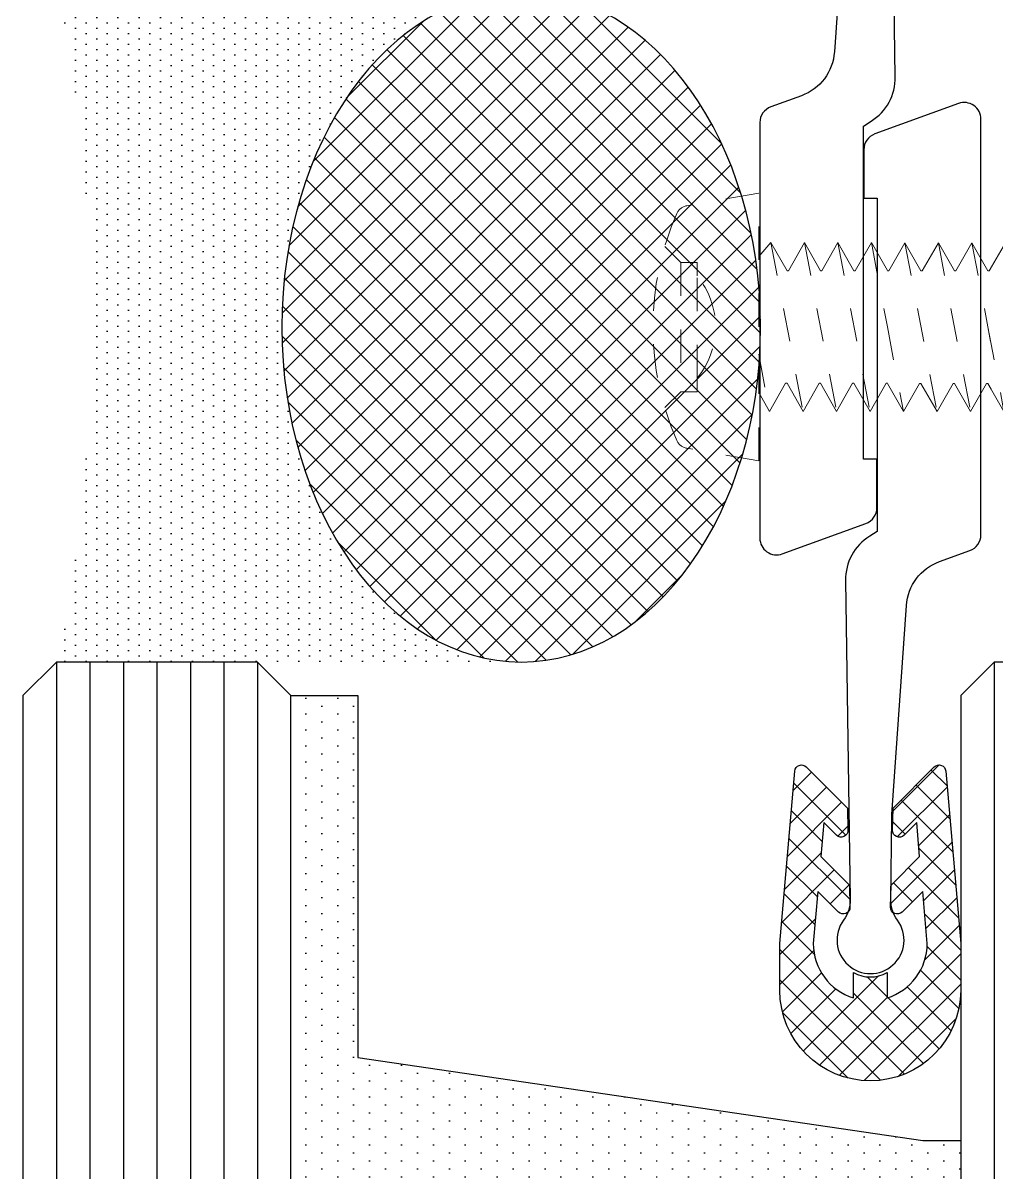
# Model space of a CAD drawing. Header units: inches. Extents: x -772 to 6765, y -813 to 4093.
# Drawn here: x -66.626 to -63.72, y 2069.35 to 2072.782 of the extents above; entities that cross this region are included whole.
import ezdxf

# ---------------------------------------------------------------- set-up
doc = ezdxf.new("R2010")
doc.units = ezdxf.units.IN
doc.header["$MEASUREMENT"] = 0
doc.linetypes.add('HIDDEN2', pattern=[0.1875, 0.125, -0.0625])
for name, color, linetype in [('aksoy_aksesuar', 40, 'Continuous'), ('aksoy_bant', 1, 'Continuous'), ('aksoy_block', 7, 'Continuous'), ('aksoy_detaytarama', 252, 'Continuous'), ('aksoy_fitil', 1, 'Continuous'), ('aksoy_silikon', 1, 'Continuous'), ('H_FAC_Cam', 153, 'Continuous')]:
    doc.layers.add(name, color=color, linetype=linetype)
doc.layers.add('aksoy_vida', color=8, linetype='Continuous', lineweight=0)

# ---------------------------------------------------------------- blocks, each defined once
blk = doc.blocks.new('0340175')
at = {"layer": 'aksoy_aksesuar'}
blk.add_lwpolyline([(4.658628444225997, 8.380285449624353, 0.01454234695920362), (4.745794385418776, 8.38377176450831), (10.98968463714982, 8.8156467999288, 0.2964189637032179), (12.2957194313517, 9.799041288569242), (12.62801320374547, 10.71201092484625, -0.3152987888789837), (13.09785951413824, 11.0410008531835), (25.49999996236738, 11.0410008531835, -0.5205670505517391), (25.96984627276015, 10.36999078151985), (25.06094587313191, 7.872807457009003, -0.3152987888789839), (24.59109956273915, 7.543817528671752), (23.14120333184383, 7.543817528671752), (23.14120333184383, 7.943828639134153), (13.1999999623672, 7.943828639134153), (13.05405627921618, 7.719204945035926, -0.2684808038618933), (11.73478393463165, 7), (2.211868420019528, 7.133329419611982, 0.1666355691980386), (1.593219421835784, 6.938727325669788, -1.979593738999512), (1.593661075418368, 8.548593246373457, 0.166356542833372), (2.2111175279083, 8.353625259790533), (4.658628663790296, 8.380285452016324)], format="xyb", close=True, dxfattribs=at)
blk = doc.blocks.new('RYN_0809850', base_point=(63.7, -37.626821))
at = {"layer": 'aksoy_detaytarama', "extrusion": (0, 0, -1)}
h = blk.add_hatch(dxfattribs=at)
h.set_pattern_fill('ANSI37', color=256, scale=0.2, angle=89.99999999999999)
h.set_pattern_definition([(135, (5448.026925652659, -3473.270843129746), (-0.4490128060534578, -0.4490128060534575), []), (225, (5448.026925652659, -3473.270843129746), (0.4490128060534575, -0.4490128060534578), [])])
edge = h.paths.add_edge_path()
edge.add_ellipse((-67.20720083135656, -33.37902416937787), major_axis=(-0.199999735221808, 0), ratio=1, start_angle=178.5402787016214, end_angle=314.99999985132024, ccw=False)
edge.add_line((-67.00726599999962, -33.38411899999983), (-67.02409199999965, -34.04444400000011))
edge.add_line((-67.02409199999965, -34.04444400000011), (-67.87447400000019, -34.89482600000019))
edge.add_line((-67.87447400000019, -34.89482600000019), (-67.78618000000006, -35.91045399999985))
edge.add_line((-67.78618000000006, -35.91045399999985), (-67.40763499999957, -35.53190899999981))
edge.add_ellipse((-67.26621333135652, -35.67333036906111), major_axis=(-0.2000002299722526, 0), ratio=1, start_angle=178.5403395368569, end_angle=315.0000606865575, ccw=False)
edge.add_line((-67.06627800000024, -35.67842500000006), (-67.0831049999997, -36.33874999999989))
edge.add_line((-67.0831049999997, -36.33874999999989), (-68.3125970000001, -37.56824199999983))
edge.add_ellipse((-68.45401855161757, -37.42682083334337), major_axis=(-0.2000000041009146, 0), ratio=1, start_angle=4.9686603744862055, end_angle=135.0000779820015, ccw=False)
edge.add_line((-68.65326699999969, -37.44414300000017), (-69.10005499999988, -32.30002800000011))
edge.add_line((-69.10005499999988, -32.30002800000011), (-69.10005499999988, -30.90002800000002))
edge.add_ellipse((-66.40002749999985, -30.90002800000002), major_axis=(-2.700027500000033, 0), ratio=1, start_angle=180, end_angle=360, ccw=False)
edge.add_line((-63.69999999999982, -30.90002800000002), (-63.69999999999982, -32.29854599999999))
edge.add_line((-63.69999999999982, -32.29854599999999), (-64.14733700000033, -37.44414300000017))
edge.add_ellipse((-64.34658494838229, -37.4268210663304), major_axis=(-0.1999994858005309, 0), ratio=1, start_angle=44.99997610709897, end_angle=175.0313937146134, ccw=False)
edge.add_line((-64.48800599999959, -37.56824199999983), (-65.71749900000032, -36.33874999999989))
edge.add_line((-65.71749900000032, -36.33874999999989), (-65.73432500000035, -35.67842500000006))
edge.add_ellipse((-65.53439016864333, -35.67333016937788), major_axis=(-0.1999997352219033, 0), ratio=1, start_angle=-134.99999985125692, end_angle=1.4597212984431849, ccw=False)
edge.add_line((-65.39296899999954, -35.53190899999981), (-65.01391899999999, -35.91095899999982))
edge.add_line((-65.01391899999999, -35.91095899999982), (-64.92558000000008, -34.89482600000019))
edge.add_line((-64.92558000000008, -34.89482600000019), (-65.77596300000005, -34.04444400000011))
edge.add_line((-65.77596300000005, -34.04444400000011), (-65.79278900000008, -33.38411899999983))
edge.add_ellipse((-65.5928541686436, -33.37902416937769), major_axis=(-0.1999997352213624, 0), ratio=1, start_angle=-134.9999998512655, end_angle=1.4597212984348857, ccw=False)
edge.add_line((-65.45143300000018, -33.23760300000004), (-64.83509099999992, -33.85394499999984))
edge.add_line((-64.83509099999992, -33.85394499999984), (-64.69999999999982, -32.30002800000011))
edge.add_ellipse((-66.40002664500905, -32.30002626663323), major_axis=(-1.700026645010115, 0), ratio=1, start_angle=179.9999415805588, end_angle=252.9053506225568)
edge.add_line((-65.90030200000001, -30.67510600000014), (-65.90030200000001, -31.43381200000022))
edge.add_ellipse((-66.4000274602546, -32.30002647922605), major_axis=(-1.000026529471666, 0), ratio=1, start_angle=240.019038660178, end_angle=300.0172868628155)
edge.add_line((-66.90030200000001, -31.43412900000021), (-66.90030200000001, -30.67510600000014))
edge.add_ellipse((-66.40057735499097, -32.30002626663323), major_axis=(-1.700026645010119, 0), ratio=1, start_angle=-72.90535062255681, end_angle=5.841944114494875e-05)
edge.add_line((-68.1006040000002, -32.30002800000011), (-67.96496399999978, -33.85394499999984))
edge.add_line((-67.96496399999978, -33.85394499999984), (-67.34862200000043, -33.23760300000004))
at = {"layer": 'aksoy_fitil'}
blk.add_lwpolyline([(67.34862200000043, -33.23760300000004, 0.677431), (67.00726599999962, -33.38411899999983), (67.02409199999965, -34.04444400000011), (67.87447400000019, -34.89482600000019), (67.78618000000006, -35.91045399999985), (67.40763499999957, -35.53190899999981, 0.677431), (67.06627800000024, -35.67842500000006), (67.0831049999997, -36.33874999999989), (68.3125970000001, -37.56824199999983, 0.637263), (68.65326699999969, -37.44414300000017), (69.10005499999988, -32.30002800000011), (69.10005499999988, -30.90002800000002, 1), (63.69999999999982, -30.90002800000002), (63.69999999999982, -32.29854599999999), (64.14733700000033, -37.44414300000017, 0.637263), (64.48800599999959, -37.56824199999983), (65.71749900000032, -36.33874999999989), (65.73432500000035, -35.67842500000006, 0.677431), (65.39296899999954, -35.53190899999981), (65.01391899999999, -35.91095899999982), (64.92558000000008, -34.89482600000019), (65.77596300000005, -34.04444400000011), (65.79278900000008, -33.38411899999983, 0.677431), (65.45143300000018, -33.23760300000004), (64.83509099999992, -33.85394499999984), (64.69999999999982, -32.30002800000011, -0.329293), (65.90030200000001, -30.67510600000014), (65.90030200000001, -31.43381200000022, -0.267941), (66.90030200000001, -31.43412900000021), (66.90030200000001, -30.67510600000014, -0.329293), (68.1006040000002, -32.30002800000011), (67.96496399999978, -33.85394499999984), (67.34862200000043, -33.23760300000004)], format="xyb", close=True, dxfattribs=at)
blk = doc.blocks.new('RYN_0535462', base_point=(-3.157513, 0))
at = {"layer": 'aksoy_vida', "linetype": 'HIDDEN2', "ltscale": 0.2}
for p, q in [((0, 7.998099999999795), (-2.14951099999962, 7.617672999999741)), ((0, 0), (0, 7.998099999999795)), ((-2.805811999999605, 6.406192000000374), (-2.328787999999804, 5.929167999999663)), ((0.3656320000000051, 6.518694000000323), (0, 6.100620000000163)), ((0.3656320000000051, 6.518694000000323), (1.325522000000092, 1.47935200000029)), ((0.8456100000003062, 5.678804000000127), (0.3656320000000051, 6.518694000000323)), ((1.365501999999651, 6.518694000000323), (0.8856040000000576, 5.678804000000127)), ((1.365501999999651, 6.518694000000323), (2.325391999999738, 1.47935200000029)), ((1.845478999999614, 5.678804000000127), (1.365501999999651, 6.518694000000323)), ((2.365370999999868, 6.518694000000323), (1.885473999999704, 5.678804000000127)), ((2.365370999999868, 6.518694000000323), (3.325260999999955, 1.47935200000029)), ((2.845349000000169, 5.678804000000127), (2.365370999999868, 6.518694000000323)), ((3.365241000000424, 6.518694000000323), (2.885344000000259, 5.678804000000127)), ((3.365241000000424, 6.518694000000323), (3.843369999999595, 4.008554000000004)), ((3.365241000000424, 6.518694000000323), (3.843369999999595, 5.682036999999582)), ((4.365109999999731, 6.515207000000373), (3.885212999999567, 5.675317000000177)), ((4.365109999999731, 6.515207000000373), (5.324999999999818, 1.475864000000001)), ((4.845088000000032, 5.675317000000177), (4.365109999999731, 6.515207000000373)), ((5.364980000000287, 6.515207000000373), (4.885083000000122, 5.675317000000177)), ((5.364980000000287, 6.515207000000373), (6.324870000000374, 1.475864000000001)), ((5.84495700000025, 5.675317000000177), (5.364980000000287, 6.515207000000373)), ((6.364849999999933, 6.515207000000373), (5.884952000000339, 5.675317000000177)), ((6.364849999999933, 6.515207000000373), (6.943369999999959, 3.47801999999956)), ((6.844826999999896, 5.675317000000177), (6.364849999999933, 6.515207000000373)), ((7.365109999999731, 6.515207000000373), (6.885212999999567, 5.675317000000177)), ((7.365109999999731, 6.515207000000373), (8.324999999999818, 1.475864000000001)), ((7.845088000000032, 5.675317000000177), (7.365109999999731, 6.515207000000373)), ((8.364980000000287, 6.515207000000373), (7.885083000000122, 5.675317000000177)), ((8.364980000000287, 6.515207000000373), (9.324870000000374, 1.475864000000001)), ((8.84495700000025, 5.675317000000177), (8.364980000000287, 6.515207000000373)), ((9.364849999999933, 6.515207000000373), (8.88495200000034, 5.675317000000177)), ((9.364849999999933, 6.515207000000373), (9.943369999999959, 3.47801999999956)), ((9.844826999999896, 5.675317000000177), (9.364849999999933, 6.515207000000373)), ((10.36510999999973, 6.515207000000373), (9.885212999999567, 5.675317000000177)), ((10.36510999999973, 6.515207000000373), (11.32499999999982, 1.475864000000001)), ((10.84508800000003, 5.675317000000177), (10.36510999999973, 6.515207000000373)), ((11.36498000000029, 6.515207000000373), (10.88508300000012, 5.675317000000177)), ((11.36498000000029, 6.515207000000373), (12.32487000000037, 1.475864000000001)), ((11.84495700000025, 5.675317000000177), (11.36498000000029, 6.515207000000373)), ((12.36484999999993, 6.515207000000373), (11.88495200000034, 5.675317000000177)), ((12.36484999999993, 6.515207000000373), (12.94336999999996, 3.47801999999956)), ((12.8448269999999, 5.675317000000177), (12.36484999999993, 6.515207000000373)), ((13.36510999999973, 6.518694000000323), (12.88521299999957, 5.678804000000127)), ((13.36510999999973, 6.518694000000323), (14.32499999999982, 1.47935200000029)), ((13.84508800000003, 5.678804000000127), (13.36510999999973, 6.518694000000323)), ((14.36498000000029, 6.518694000000323), (13.88508300000012, 5.678804000000127)), ((14.36498000000029, 6.518694000000323), (15.32487000000037, 1.47935200000029)), ((14.84495700000025, 5.678804000000127), (14.36498000000029, 6.518694000000323)), ((15.36484999999993, 6.518694000000323), (14.88495200000034, 5.678804000000127)), ((15.36484999999993, 6.518694000000323), (15.94336999999996, 3.48150700000042)), ((15.8448269999999, 5.678804000000127), (15.36484999999993, 6.518694000000323)), ((15.94336999999996, 5.781272999999601), (16.36471900000015, 6.518694000000323)), ((16.36471900000015, 6.518694000000323), (17.32460900000024, 1.47935200000029)), ((16.84469700000045, 5.678804000000127), (16.36471900000015, 6.518694000000323)), ((17.3645889999998, 6.518694000000323), (16.8846910000002, 5.678804000000127)), ((17.3645889999998, 6.518694000000323), (18.32447799999954, 1.47935200000029)), ((17.84456599999976, 5.678804000000127), (17.3645889999998, 6.518694000000323)), ((18.36445800000001, 6.518694000000323), (17.88456099999985, 5.678804000000127)), ((18.36445800000001, 6.518694000000323), (19.3243480000001, 1.47935200000029)), ((18.84443600000031, 5.678804000000127), (18.36445800000001, 6.518694000000323)), ((19.36432799999966, 6.518694000000323), (18.88443000000007, 5.678804000000127)), ((19.36432799999966, 6.518694000000323), (20.32421799999975, 1.770513999999821)), ((19.84430499999962, 5.678804000000127), (19.36432799999966, 6.518694000000323)), ((-2.328787999999804, 5.929167999999663), (-2.328787999999804, 2.068878000000041)), ((-2.328787999999804, 5.929167999999663), (-1.83768500000042, 5.929167999999663)), ((-1.83768500000042, 5.52922000000035), (-1.83768500000042, 5.929167999999663)), ((24.19793200000004, 3.999050000000352), (19.75178200000028, 5.840704999999616)), ((-1.83768500000042, 2.468826000000263), (-1.83768500000042, 5.52922000000035)), ((0.8856040000000576, 5.678804000000127), (0.8456100000003062, 5.678804000000127)), ((1.885473999999704, 5.678804000000127), (1.845478999999614, 5.678804000000127)), ((2.885344000000259, 5.678804000000127), (2.845349000000169, 5.678804000000127)), ((3.843369999999595, 5.678549999999632), (3.845218000000386, 5.675317000000177)), ((3.885212999999567, 5.675317000000177), (3.845218000000386, 5.675317000000177)), ((4.885083000000122, 5.675317000000177), (4.845088000000032, 5.675317000000177)), ((5.884952000000339, 5.675317000000177), (5.84495700000025, 5.675317000000177)), ((6.843369999999595, 5.678549999999632), (6.845218000000386, 5.675317000000177)), ((6.884821999999986, 5.675317000000177), (6.844826999999896, 5.675317000000177)), ((6.885212999999567, 5.675317000000177), (6.845218000000386, 5.675317000000177)), ((6.884821999999986, 5.675317000000177), (6.943369999999959, 5.777785000000222)), ((7.885083000000122, 5.675317000000177), (7.845088000000032, 5.675317000000177)), ((8.88495200000034, 5.675317000000177), (8.84495700000025, 5.675317000000177)), ((9.843369999999595, 5.678549999999632), (9.845218000000386, 5.675317000000177)), ((9.884821999999986, 5.675317000000177), (9.844826999999896, 5.675317000000177)), ((9.885212999999567, 5.675317000000177), (9.845218000000386, 5.675317000000177)), ((9.884821999999986, 5.675317000000177), (9.943369999999959, 5.777785000000222)), ((10.88508300000012, 5.675317000000177), (10.84508800000003, 5.675317000000177)), ((11.88495200000034, 5.675317000000177), (11.84495700000025, 5.675317000000177)), ((12.8433699999996, 5.682036999999582), (12.84521800000039, 5.678804000000127)), ((12.88482199999999, 5.675317000000177), (12.8448269999999, 5.675317000000177)), ((12.88521299999957, 5.678804000000127), (12.84521800000039, 5.678804000000127)), ((12.88482199999999, 5.675317000000177), (12.94336999999996, 5.777785000000222)), ((13.88508300000012, 5.678804000000127), (13.84508800000003, 5.678804000000127)), ((14.88495200000034, 5.678804000000127), (14.84495700000025, 5.678804000000127)), ((15.88482199999999, 5.678804000000127), (15.8448269999999, 5.678804000000127)), ((15.88482199999999, 5.678804000000127), (15.94336999999996, 5.781272999999601)), ((16.8846910000002, 5.678804000000127), (16.84469700000045, 5.678804000000127)), ((17.88456099999985, 5.678804000000127), (17.84456599999976, 5.678804000000127)), ((18.88443000000007, 5.678804000000127), (18.84443600000031, 5.678804000000127)), ((21.86805399999957, 4.983586999999716), (21.87265800000023, 4.962209999999686)), ((20.86818500000027, 4.569427999999789), (21.32408699999996, 2.452554000000418)), ((3.843369999999595, 4.005065999999715), (4.325130999999601, 1.475864000000001)), ((6.843369999999595, 4.005065999999715), (7.325130999999601, 1.475864000000001)), ((9.843369999999595, 4.005065999999715), (10.3251309999996, 1.475864000000001)), ((12.8433699999996, 4.008554000000004), (13.3251309999996, 1.47935200000029)), ((22.08009599999968, 3.999023000000307), (22.32395699999961, 2.866713000000345)), ((22.46392899999955, 3.280802000000222), (24.19786699999986, 3.999023000000307)), ((15.94336999999996, 3.48150700000042), (16.32473899999968, 1.47935200000029)), ((0, 3.189000999999735), (0.3256529999998747, 1.47935200000029)), ((22.46392899999955, 3.280802000000222), (22.32395699999961, 2.866713000000345)), ((21.89526999999998, 3.045256999999765), (21.32408699999996, 2.452554000000418)), ((21.89526999999998, 3.045256999999765), (21.93222100000003, 3.060561999999663)), ((22.32395699999961, 2.866713000000345), (21.93222100000003, 3.060561999999663)), ((-1.83768500000042, 2.468826000000263), (-1.83768500000042, 2.068878000000041)), ((20.89540099999977, 2.631097000000409), (20.32421799999975, 1.770513999999821)), ((20.89540099999977, 2.631097000000409), (20.93235100000038, 2.646402000000307)), ((21.32408699999996, 2.452554000000418), (20.93235100000038, 2.646402000000307)), ((-2.805811999999605, 1.591854000000239), (-2.328787999999804, 2.068878000000041)), ((-2.328787999999804, 2.068878000000041), (-1.83768500000042, 2.068878000000041)), ((0.8056299999998373, 2.319241999999576), (0.3256529999998747, 1.47935200000029)), ((0.8056299999998373, 2.319241999999576), (0.8456249999999272, 2.319241999999576)), ((1.325522000000092, 1.47935200000029), (0.8456249999999272, 2.319241999999576)), ((1.805499000000054, 2.319241999999576), (1.325522000000092, 1.47935200000029)), ((1.805499000000054, 2.319241999999576), (1.845494000000144, 2.319241999999576)), ((2.325391999999738, 1.47935200000029), (1.845494000000144, 2.319241999999576)), ((2.8053689999997, 2.319241999999576), (2.325391999999738, 1.47935200000029)), ((2.8053689999997, 2.319241999999576), (2.84536399999979, 2.319241999999576)), ((3.325260999999955, 1.47935200000029), (2.84536399999979, 2.319241999999576)), ((3.805239000000256, 2.319241999999576), (3.325260999999955, 1.47935200000029)), ((3.805239000000256, 2.319241999999576), (3.843369999999595, 2.319241999999576)), ((3.843369999999595, 2.315754999999626), (3.845233000000007, 2.315754999999626)), ((4.325130999999601, 1.475864000000001), (3.845233000000007, 2.315754999999626)), ((4.805107999999564, 2.315754999999626), (4.325130999999601, 1.475864000000001)), ((4.805107999999564, 2.315754999999626), (4.845102999999654, 2.315754999999626)), ((5.324999999999818, 1.475864000000001), (4.845102999999654, 2.315754999999626)), ((5.804978000000119, 2.315754999999626), (5.324999999999818, 1.475864000000001)), ((5.804978000000119, 2.315754999999626), (5.844971999999871, 2.315754999999626)), ((6.324870000000374, 1.475864000000001), (5.844971999999871, 2.315754999999626)), ((6.804847000000336, 2.315754999999626), (6.324870000000374, 1.475864000000001)), ((6.804847000000336, 2.315754999999626), (6.844842000000426, 2.315754999999626)), ((6.843369999999595, 2.315754999999626), (6.845233000000007, 2.315754999999626)), ((6.844842000000426, 2.315754999999626), (6.943369999999959, 2.143315999999686)), ((7.325130999999601, 1.475864000000001), (6.845233000000007, 2.315754999999626)), ((7.805107999999564, 2.315754999999626), (7.325130999999601, 1.475864000000001)), ((7.805107999999564, 2.315754999999626), (7.845102999999654, 2.315754999999626)), ((8.324999999999818, 1.475864000000001), (7.845102999999654, 2.315754999999626)), ((8.80497800000012, 2.315754999999626), (8.324999999999818, 1.475864000000001)), ((8.80497800000012, 2.315754999999626), (8.84497199999987, 2.315754999999626)), ((9.324870000000374, 1.475864000000001), (8.84497199999987, 2.315754999999626)), ((9.804847000000336, 2.315754999999626), (9.324870000000374, 1.475864000000001)), ((9.804847000000336, 2.315754999999626), (9.844842000000426, 2.315754999999626)), ((9.843369999999595, 2.315754999999626), (9.845233000000007, 2.315754999999626)), ((9.844842000000426, 2.315754999999626), (9.943369999999959, 2.143315999999686)), ((10.3251309999996, 1.475864000000001), (9.845233000000007, 2.315754999999626)), ((10.80510799999956, 2.315754999999626), (10.3251309999996, 1.475864000000001)), ((10.80510799999956, 2.315754999999626), (10.84510299999965, 2.315754999999626)), ((11.32499999999982, 1.475864000000001), (10.84510299999965, 2.315754999999626)), ((11.80497800000012, 2.315754999999626), (11.32499999999982, 1.475864000000001)), ((11.80497800000012, 2.315754999999626), (11.84497199999987, 2.315754999999626)), ((12.32487000000037, 1.475864000000001), (11.84497199999987, 2.315754999999626)), ((12.80484700000034, 2.315754999999626), (12.32487000000037, 1.475864000000001)), ((12.80484700000034, 2.315754999999626), (12.84484200000043, 2.315754999999626)), ((12.8433699999996, 2.319241999999576), (12.84523300000001, 2.319241999999576)), ((12.84484200000043, 2.315754999999626), (12.94336999999996, 2.143315999999686)), ((13.3251309999996, 1.47935200000029), (12.84523300000001, 2.319241999999576)), ((13.80510799999956, 2.319241999999576), (13.3251309999996, 1.47935200000029)), ((13.80510799999956, 2.319241999999576), (13.84510299999965, 2.319241999999576)), ((14.32499999999982, 1.47935200000029), (13.84510299999965, 2.319241999999576)), ((14.80497800000012, 2.319241999999576), (14.32499999999982, 1.47935200000029)), ((14.80497800000012, 2.319241999999576), (14.84497199999987, 2.319241999999576)), ((15.32487000000037, 1.47935200000029), (14.84497199999987, 2.319241999999576)), ((15.80484700000034, 2.319241999999576), (15.32487000000037, 1.47935200000029)), ((15.80484700000034, 2.319241999999576), (15.84484200000043, 2.319241999999576)), ((15.84484200000043, 2.319241999999576), (15.94336999999996, 2.146802999999636)), ((15.94336999999996, 2.146802999999636), (16.32473899999968, 1.47935200000029)), ((16.80471699999998, 2.319241999999576), (16.32473899999968, 1.47935200000029)), ((16.80471699999998, 2.319241999999576), (16.84471200000007, 2.319241999999576)), ((17.32460900000024, 1.47935200000029), (16.84471200000007, 2.319241999999576)), ((17.8045860000002, 2.319241999999576), (17.32460900000024, 1.47935200000029)), ((17.8045860000002, 2.319241999999576), (17.84458100000029, 2.319241999999576)), ((18.32447799999954, 1.47935200000029), (17.84458100000029, 2.319241999999576)), ((18.80445599999985, 2.319241999999576), (18.32447799999954, 1.47935200000029)), ((18.80445599999985, 2.319241999999576), (18.84445099999994, 2.319241999999576)), ((19.3243480000001, 1.47935200000029), (18.84445099999994, 2.319241999999576)), ((19.80432500000006, 2.319241999999576), (19.3243480000001, 1.47935200000029)), ((19.80432500000006, 2.319241999999576), (19.84432000000015, 2.319241999999576)), ((20.32421799999975, 1.770513999999821), (19.84432000000015, 2.319241999999576)), ((0.3256529999998747, 1.47935200000029), (0, 2.049291000000267)), ((0, 0), (-2.149405000000115, 0.3804090000003271))]:
    blk.add_line(p, q, dxfattribs=at)
for centre, radius, start, end in [((-2.08006099999966, 7.223801000000094), 0.399948, 100.0000000000039, 156.2692159999741), ((5.255164999999579, 3.999160999999731), 8.412678, 156.2692159999741, 203.7326570000081), ((-3.689975000000231, 3.999023000000307), 2.402599, 320.4395089999919, 39.56049100000814), ((23.22116000000005, 7.801327999999558), 3.988515, 212.151434000036, 279.5224110000191), ((-2.079955000000155, 0.774279999999635), 0.399948, 203.7326570000081, 259.9999999999961)]:
    blk.add_arc(centre, radius, start, end, dxfattribs=at)
blk = doc.blocks.new('c1(8 20 12) silikon')
at = {"layer": 'aksoy_detaytarama'}
h = blk.add_hatch(dxfattribs=at)
h.set_pattern_fill('DOTS', color=256, scale=0.3)
h.set_pattern_definition([(0, (-3382.415465525104, -5313.159109061882), (0.238125, 0.47625), [0, -0.47625])])
h.paths.add_polyline_path([(-45.17120356632313, -13.04971671334351), (-45.17120356632313, -11.04971671334351), (-34.36650080037452, -11.04971671334351), (-31.88768288643132, 5.822495017462643), (-31.88768288643132, 6.950283286656486), (-25.88768288643132, 6.950283286656486), (-25.88768288643132, -13.04971671334351)])
for p, q in [((-46.17120356632313, 7.950283286656486), (103.8287964336778, 7.950283286656486)), ((-46.17120356632313, -14.04971671334351), (103.8287964336778, -14.04971671334351)), ((-46.17120356632313, -15.04971671334351), (103.8287964336778, -15.04971671334351)), ((-46.17120356632313, -16.04971671334351), (103.8287964336778, -16.0497167133426)), ((-46.17120356632313, -17.04971671334351), (103.8287964336778, -17.04971671334351)), ((-46.17120356632313, -18.04971671334351), (103.8287964336778, -18.0497167133426)), ((-46.17120356632313, -19.04971671334351), (103.8287964336778, -19.04971671334351)), ((-46.17120356632313, -20.04971671334351), (103.8287964336778, -20.04971671334351))]:
    blk.add_line(p, q, dxfattribs=at)
at = {"layer": 'aksoy_silikon'}
blk.add_lwpolyline([(-45.17120356632313, -13.04971671334351), (-45.17120356632313, -11.04971671334351), (-34.36650080037452, -11.04971671334351), (-31.88768288643132, 5.822495017462643), (-31.88768288643132, 6.950283286656486), (-25.88768288643132, 6.950283286656486), (-25.88768288643132, -13.04971671334351)], close=True, dxfattribs=at)
at = {"layer": 'H_FAC_Cam'}
for points in [[(103.8287964336769, 12.95028328665649), (-45.17120356632313, 12.95028328665649), (-46.17120356632313, 11.95028328665649), (-46.17120356632313, 7.950283286656486), (-45.17120356632313, 6.950283286656486), (103.8287964336769, 6.950283286656486)], [(103.8287964336769, -13.04971671334351), (-45.17120356632313, -13.04971671334351), (-46.17120356632313, -14.04971671334351), (-46.17120356632313, -20.04971671334351), (-45.17120356632313, -21.04971671334351), (103.8287964336769, -21.04971671334351)]]:
    blk.add_lwpolyline(points, dxfattribs=at)
blk = doc.blocks.new('dt-p102')
at = {"layer": 'aksoy_detaytarama'}
h = blk.add_hatch(dxfattribs=at)
h.set_pattern_fill('ANSI37', color=256, scale=0.2, angle=-1.272221872585407e-14)
h.set_pattern_definition([(44.99999999999999, (-5061.24444102007, -5988.196843213751), (-0.4490128060534575, 0.4490128060534578), []), (135, (-5061.24444102007, -5988.196843213751), (-0.4490128060534578, -0.4490128060534575), [])])
edge = h.paths.add_edge_path()
edge.add_ellipse((2.328306436538696e-10, -179.0895909726387), major_axis=(-10.00000000012096, -1.666993552671575e-10), ratio=0.71472265589336, start_angle=0, end_angle=360)
h = blk.add_hatch(dxfattribs=at)
h.set_pattern_fill('DOTS', color=256, scale=0.2, angle=-1.272221872585407e-14)
h.set_pattern_definition([(0, (-241248.5652003994, 2615.080937180319), (0.1587500000000001, 0.3174999999999999), [0, -0.3175])])
edge = h.paths.add_edge_path()
edge.add_ellipse((2.328306436538696e-10, -179.0895909726387), major_axis=(-10.00000000012096, -1.666993552671575e-10), ratio=0.71472265589336, start_angle=-2.1032064978498966e-12, end_angle=179.9996029541778, ccw=False)
edge.add_line((-10, -179.0895909728715), (-10, -192.9457089992939))
edge.add_arc((0, -242.5082864457509), 50.56133980746949, 78.59285577521001, 101.40714422478987, ccw=False)
edge.add_line((10, -192.9457089992939), (10, -179.0896405010717))
at = {"layer": 'aksoy_bant'}
blk.add_ellipse((2.328306436538696e-10, -179.0895909726387), major_axis=(-10.00000000012096, -1.666993552671575e-10), ratio=0.71472265589336, dxfattribs=at)
at = {"layer": 'aksoy_block', "extrusion": (0, 0, -1), "rotation": 90}
blk.add_blockref('RYN_0535462', (3.999049999983981, -175.1569398310967), dxfattribs=at)
at = {"layer": 'aksoy_block', "xscale": -1}
blk.add_blockref('c1(8 20 12) silikon', (-56.17120356624946, -172.9180764172925), dxfattribs=at)
at = {"layer": 'aksoy_block'}
blk.add_blockref('0340175', (-19.29892933182418, -176.4040812543826), dxfattribs=at)
at = {"layer": 'aksoy_block', "extrusion": (0, 0, -1), "xscale": -1, "rotation": 270}
blk.add_blockref('RYN_0809850', (13.07207972393371, -171.3678481307579), dxfattribs=at)
blk.add_blockref('RYN_0809850', (13.07207972393371, -171.3678481307579), dxfattribs=at)
at = {"layer": 'aksoy_block', "rotation": 180}
blk.add_blockref('0340175', (19.19895646790974, -160.9234476919519), dxfattribs=at)

msp = doc.modelspace()

# ---------------------------------------------------------------- block references
at = {"layer": 'aksoy_block', "lineweight": 5, "xscale": -0.1, "yscale": 0.1, "zscale": 0.1, "rotation": 270}
msp.add_blockref('dt-p102', (-47.22919626613293, 2071.874997020742), dxfattribs=at)

doc.saveas('drawing.dxf')
